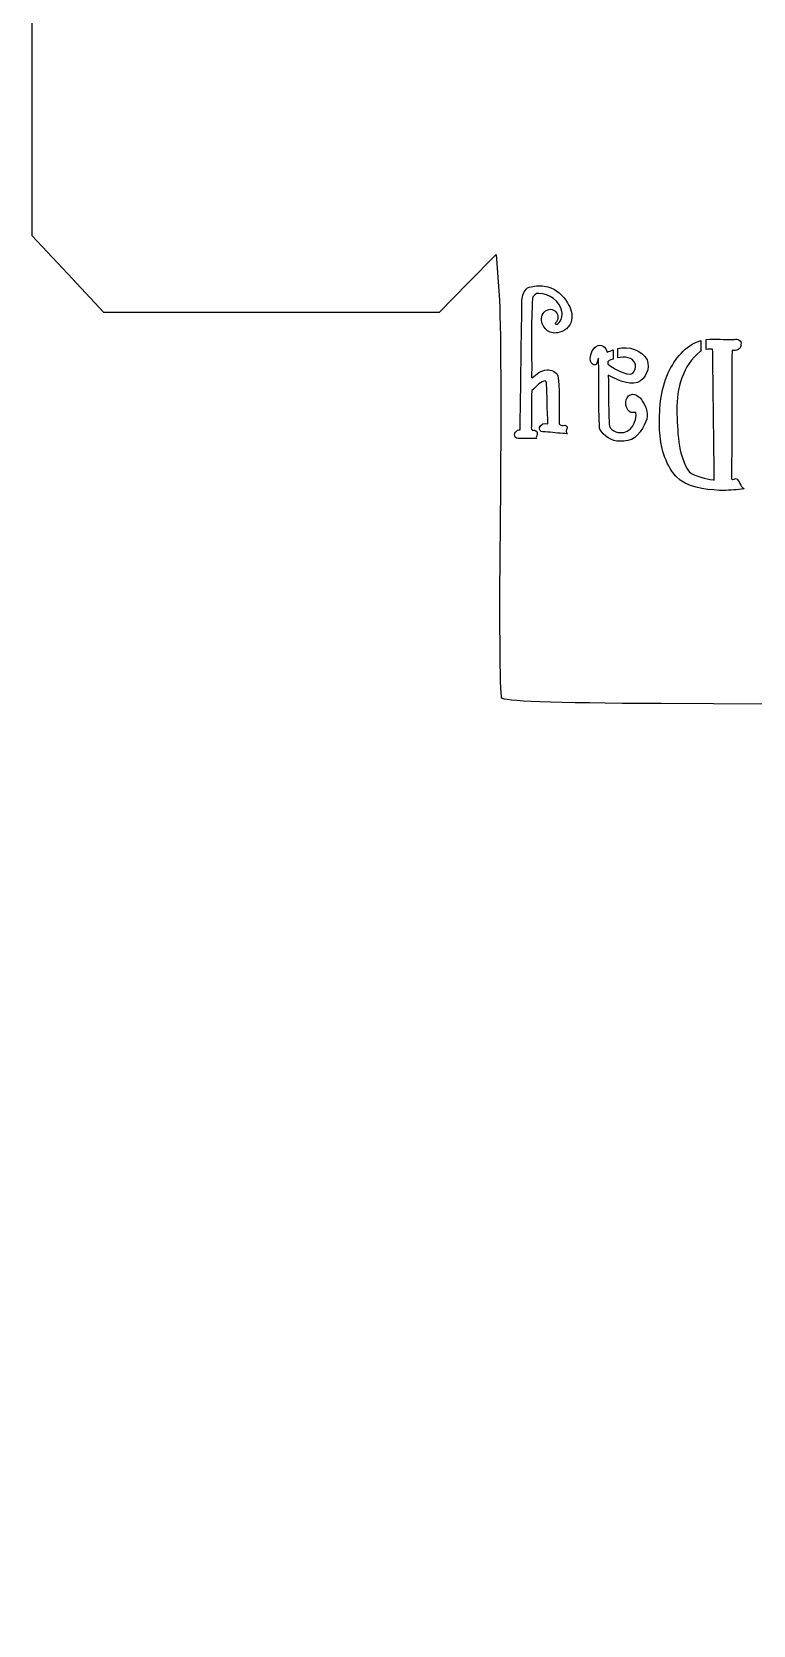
# Model space of a CAD drawing. Header units: centimetres. Extents: x -49.2 to 12.2, y -35.7 to 19.9.
# Drawn here: x -16.62 to -5.33, y -35.65 to -10.72 of the extents above; entities that cross this region are included whole.
import ezdxf

# ---------------------------------------------------------------- set-up
doc = ezdxf.new("R2010")
doc.units = ezdxf.units.CM
doc.header["$MEASUREMENT"] = 0
doc.layers.add('Layer 1', color=7, linetype='Continuous')

msp = doc.modelspace()

# ---------------------------------------------------------------- linework, layer by layer
at = {"layer": 'Layer 1', "color": 254}
msp.add_open_spline([(-4.13865, -35.56264), (-4.22964, -35.50513), (-4.24701, -34.604), (-4.27734, -28.36907), (-4.27734, -28.36907), (-4.27734, -28.36907), (-4.31201, -21.24124), (-4.31201, -21.24124), (-4.31201, -21.24124), (-4.31201, -21.24124), (-6.76703, -21.22823), (-6.76703, -21.22823), (-6.76703, -21.22823), (-8.51962, -21.21894), (-9.23604, -21.19257), (-9.27097, -21.13604), (-9.27097, -21.13604), (-9.29789, -21.09249), (-9.30585, -19.80331), (-9.28867, -18.27119), (-9.28867, -18.27119), (-9.27149, -16.73908), (-9.27877, -15.19768), (-9.30485, -14.84587), (-9.30485, -14.84587), (-9.30485, -14.84587), (-9.35227, -14.2062), (-9.35227, -14.2062), (-9.35227, -14.2062), (-9.35227, -14.2062), (-9.79465, -14.65517), (-9.79465, -14.65517), (-9.79465, -14.65517), (-9.79465, -14.65517), (-10.23703, -15.10413), (-10.23703, -15.10413), (-10.23703, -15.10413), (-10.23703, -15.10413), (-12.86795, -15.10413), (-12.86795, -15.10413), (-12.86795, -15.10413), (-12.86795, -15.10413), (-15.49887, -15.10413), (-15.49887, -15.10413), (-15.49887, -15.10413), (-15.49887, -15.10413), (-16.05989, -14.5045), (-16.05989, -14.5045), (-16.05989, -14.5045), (-16.05989, -14.5045), (-16.62091, -13.90486), (-16.62091, -13.90486), (-16.62091, -13.90486), (-16.62091, -13.90486), (-16.61948, -8.00331), (-16.61948, -8.00331), (-16.61948, -8.00331), (-16.61948, -8.00331), (-16.61804, -2.10177), (-16.61804, -2.10177), (-16.61804, -2.10177), (-16.61804, -2.10177), (-16.08503, -1.49499), (-16.08503, -1.49499), (-16.08503, -1.49499), (-16.08503, -1.49499), (-15.55202, -0.88822), (-15.55202, -0.88822), (-15.55202, -0.88822), (-15.55202, -0.88822), (-12.86636, -0.88822), (-12.86636, -0.88822), (-12.86636, -0.88822), (-12.86636, -0.88822), (-10.1807, -0.88822), (-10.1807, -0.88822), (-10.1807, -0.88822), (-10.1807, -0.88822), (-9.77748, -1.34489), (-9.77748, -1.34489), (-9.77748, -1.34489), (-9.77748, -1.34489), (-9.37427, -1.80157), (-9.37427, -1.80157), (-9.37427, -1.80157), (-9.37427, -1.80157), (-9.3316, -1.54328), (-9.3316, -1.54328), (-9.3316, -1.54328), (-9.30814, -1.40122), (-9.29033, 0.16134), (-9.29203, 1.92907), (-9.29203, 1.92907), (-9.29372, 3.6968), (-9.27135, 5.16693), (-9.24231, 5.19601), (-9.24231, 5.19601), (-9.21327, 5.2251), (-8.09207, 5.2645), (-6.75076, 5.28357), (-6.75076, 5.28357), (-6.75076, 5.28357), (-4.31201, 5.31824), (-4.31201, 5.31824), (-4.31201, 5.31824), (-4.31201, 5.31824), (-4.27734, 12.46087), (-4.27734, 12.46087), (-4.27734, 12.46087), (-4.27734, 12.46087), (-4.24267, 19.6035), (-4.24267, 19.6035), (-4.24267, 19.6035), (-4.24267, 19.6035), (-2.16257, 19.58297), (-2.16257, 19.58297), (-2.16257, 19.58297), (-0.89177, 19.57043), (-0.05538, 19.53537), (-0.01284, 19.49285), (-0.01284, 19.49285), (0.03258, 19.44744), (0.06339, 16.98585), (0.07581, 12.40951), (0.07581, 12.40951), (0.08627, 8.55195), (0.10766, 5.38294), (0.12334, 5.36726), (0.12334, 5.36726), (0.13902, 5.35158), (1.19144, 5.32369), (2.46205, 5.30528), (2.46205, 5.30528), (3.90603, 5.28436), (4.80477, 5.24483), (4.85896, 5.19985), (4.85896, 5.19985), (4.92615, 5.14409), (4.94634, 4.34545), (4.94868, 1.65176), (4.94868, 1.65176), (4.94868, 1.65176), (4.9517, -1.82438), (4.9517, -1.82438), (4.9517, -1.82438), (4.9517, -1.82438), (5.34742, -1.38954), (5.34742, -1.38954), (5.34742, -1.38954), (5.56507, -1.15038), (5.8281, -0.93194), (5.93194, -0.90412), (5.93194, -0.90412), (6.03578, -0.8763), (7.25869, -0.86915), (8.64953, -0.88822), (8.64953, -0.88822), (8.64953, -0.88822), (11.17832, -0.92289), (11.17832, -0.92289), (11.17832, -0.92289), (11.17832, -0.92289), (11.70265, -1.50299), (11.70265, -1.50299), (11.70265, -1.50299), (11.70265, -1.50299), (12.22698, -2.08309), (12.22698, -2.08309), (12.22698, -2.08309), (12.22698, -2.08309), (12.22698, -7.98721), (12.22698, -7.98721), (12.22698, -7.98721), (12.22698, -7.98721), (12.22698, -13.89133), (12.22698, -13.89133), (12.22698, -13.89133), (12.22698, -13.89133), (11.69612, -14.49773), (11.69612, -14.49773), (11.69612, -14.49773), (11.69612, -14.49773), (11.16525, -15.10413), (11.16525, -15.10413), (11.16525, -15.10413), (11.16525, -15.10413), (8.48997, -15.10413), (8.48997, -15.10413), (8.48997, -15.10413), (8.48997, -15.10413), (5.81468, -15.10413), (5.81468, -15.10413), (5.81468, -15.10413), (5.81468, -15.10413), (5.38207, -14.64067), (5.38207, -14.64067), (5.38207, -14.64067), (5.38207, -14.64067), (4.94945, -14.17721), (4.94945, -14.17721), (4.94945, -14.17721), (4.94945, -14.17721), (4.93022, -17.65148), (4.93022, -17.65148), (4.93022, -17.65148), (4.91965, -19.56233), (4.89264, -21.14408), (4.87022, -21.16647), (4.87022, -21.16647), (4.8099, -21.22673), (3.381, -21.27549), (1.66907, -21.27571), (1.66907, -21.27571), (1.66907, -21.27571), (0.1608, -21.27591), (0.1608, -21.27591), (0.1608, -21.27591), (0.1608, -21.27591), (0.1608, -28.38143), (0.1608, -28.38143), (0.1608, -28.38143), (0.1608, -35.33547), (0.15794, -35.48847), (0.02666, -35.55873), (0.02666, -35.55873), (-0.14546, -35.65085), (-3.99338, -35.65446), (-4.13865, -35.56264)], degree=3, knots=[0, 0, 0, 0, 0.01724138, 0.01724138, 0.01724138, 0.01724138, 0.03448276, 0.03448276, 0.03448276, 0.03448276, 0.05172414, 0.05172414, 0.05172414, 0.05172414, 0.06896552, 0.06896552, 0.06896552, 0.06896552, 0.0862069, 0.0862069, 0.0862069, 0.0862069, 0.10344828, 0.10344828, 0.10344828, 0.10344828, 0.12068966, 0.12068966, 0.12068966, 0.12068966, 0.13793103, 0.13793103, 0.13793103, 0.13793103, 0.15517241, 0.15517241, 0.15517241, 0.15517241, 0.17241379, 0.17241379, 0.17241379, 0.17241379, 0.18965517, 0.18965517, 0.18965517, 0.18965517, 0.20689655, 0.20689655, 0.20689655, 0.20689655, 0.22413793, 0.22413793, 0.22413793, 0.22413793, 0.24137931, 0.24137931, 0.24137931, 0.24137931, 0.25862069, 0.25862069, 0.25862069, 0.25862069, 0.27586207, 0.27586207, 0.27586207, 0.27586207, 0.29310345, 0.29310345, 0.29310345, 0.29310345, 0.31034483, 0.31034483, 0.31034483, 0.31034483, 0.32758621, 0.32758621, 0.32758621, 0.32758621, 0.34482759, 0.34482759, 0.34482759, 0.34482759, 0.36206897, 0.36206897, 0.36206897, 0.36206897, 0.37931034, 0.37931034, 0.37931034, 0.37931034, 0.39655172, 0.39655172, 0.39655172, 0.39655172, 0.4137931, 0.4137931, 0.4137931, 0.4137931, 0.43103448, 0.43103448, 0.43103448, 0.43103448, 0.44827586, 0.44827586, 0.44827586, 0.44827586, 0.46551724, 0.46551724, 0.46551724, 0.46551724, 0.48275862, 0.48275862, 0.48275862, 0.48275862, 0.5, 0.5, 0.5, 0.5, 0.51724138, 0.51724138, 0.51724138, 0.51724138, 0.53448276, 0.53448276, 0.53448276, 0.53448276, 0.55172414, 0.55172414, 0.55172414, 0.55172414, 0.56896552, 0.56896552, 0.56896552, 0.56896552, 0.5862069, 0.5862069, 0.5862069, 0.5862069, 0.60344828, 0.60344828, 0.60344828, 0.60344828, 0.62068966, 0.62068966, 0.62068966, 0.62068966, 0.63793103, 0.63793103, 0.63793103, 0.63793103, 0.65517241, 0.65517241, 0.65517241, 0.65517241, 0.67241379, 0.67241379, 0.67241379, 0.67241379, 0.68965517, 0.68965517, 0.68965517, 0.68965517, 0.70689655, 0.70689655, 0.70689655, 0.70689655, 0.72413793, 0.72413793, 0.72413793, 0.72413793, 0.74137931, 0.74137931, 0.74137931, 0.74137931, 0.75862069, 0.75862069, 0.75862069, 0.75862069, 0.77586207, 0.77586207, 0.77586207, 0.77586207, 0.79310345, 0.79310345, 0.79310345, 0.79310345, 0.81034483, 0.81034483, 0.81034483, 0.81034483, 0.82758621, 0.82758621, 0.82758621, 0.82758621, 0.84482759, 0.84482759, 0.84482759, 0.84482759, 0.86206897, 0.86206897, 0.86206897, 0.86206897, 0.87931034, 0.87931034, 0.87931034, 0.87931034, 0.89655172, 0.89655172, 0.89655172, 0.89655172, 0.9137931, 0.9137931, 0.9137931, 0.9137931, 0.93103448, 0.93103448, 0.93103448, 0.93103448, 0.94827586, 0.94827586, 0.94827586, 0.94827586, 0.96551724, 0.96551724, 0.96551724, 0.96551724, 1, 1, 1, 1], dxfattribs=at)
at = {"layer": 'Layer 1'}
for points, knots in [([(-8.72359, -17.06355), (-8.70923, -17.03449), (-8.70018, -16.99448), (-8.72446, -16.96799), (-8.72446, -16.96799), (-8.75615, -16.94373), (-8.74532, -16.95769), (-8.78157, -16.95654), (-8.78157, -16.95654), (-8.81608, -16.93908), (-8.7966, -16.8957), (-8.79991, -16.86578), (-8.79991, -16.86578), (-8.79838, -16.72268), (-8.79778, -16.57956), (-8.79998, -16.43648), (-8.79998, -16.43648), (-8.79941, -16.40145), (-8.79708, -16.36633), (-8.79065, -16.33184), (-8.79065, -16.33184), (-8.73336, -16.27784), (-8.68251, -16.20992), (-8.60458, -16.18489), (-8.60458, -16.18489), (-8.5735, -16.1691), (-8.55997, -16.21136), (-8.56199, -16.2353), (-8.56199, -16.2353), (-8.56255, -16.26989), (-8.557, -16.30458), (-8.55694, -16.33933), (-8.55694, -16.33933), (-8.55354, -16.44778), (-8.55797, -16.55653), (-8.54787, -16.66471), (-8.54787, -16.66471), (-8.5457, -16.72758), (-8.54352, -16.79045), (-8.54135, -16.85332), (-8.54135, -16.85332), (-8.59093, -16.83434), (-8.65996, -16.85806), (-8.67151, -16.91406), (-8.67151, -16.91406), (-8.68036, -16.94427), (-8.65818, -16.98396), (-8.62353, -16.97689), (-8.62353, -16.97689), (-8.51879, -16.98469), (-8.41447, -16.99728), (-8.30967, -17.00427), (-8.30967, -17.00427), (-8.2841, -17.0065), (-8.25855, -17.00881), (-8.233, -17.01126), (-8.233, -17.01126), (-8.26378, -16.99286), (-8.26057, -16.94648), (-8.23814, -16.9227), (-8.23814, -16.9227), (-8.22701, -16.88801), (-8.27468, -16.86659), (-8.30203, -16.88025), (-8.30203, -16.88025), (-8.33196, -16.88874), (-8.3722, -16.86554), (-8.36726, -16.83151), (-8.36726, -16.83151), (-8.36754, -16.79023), (-8.35845, -16.7489), (-8.36532, -16.70775), (-8.36532, -16.70775), (-8.37211, -16.50602), (-8.35572, -16.30289), (-8.38557, -16.10241), (-8.38557, -16.10241), (-8.41206, -16.03688), (-8.48843, -16.00493), (-8.55569, -16.01177), (-8.55569, -16.01177), (-8.647, -16.01705), (-8.7249, -16.07407), (-8.78829, -16.13554), (-8.78829, -16.13554), (-8.81046, -16.12806), (-8.79109, -16.0883), (-8.79638, -16.06878), (-8.79638, -16.06878), (-8.79219, -15.67709), (-8.80994, -15.28475), (-8.78223, -14.89362), (-8.78223, -14.89362), (-8.77501, -14.84792), (-8.73182, -14.80662), (-8.68369, -14.81404), (-8.68369, -14.81404), (-8.51821, -14.81091), (-8.35566, -14.93354), (-8.32336, -15.09767), (-8.32336, -15.09767), (-8.31208, -15.1636), (-8.32682, -15.24059), (-8.3818, -15.28372), (-8.3818, -15.28372), (-8.39452, -15.29953), (-8.44647, -15.30161), (-8.42188, -15.27304), (-8.42188, -15.27304), (-8.40074, -15.25112), (-8.38504, -15.223), (-8.38579, -15.19183), (-8.38579, -15.19183), (-8.3831, -15.12899), (-8.43213, -15.06216), (-8.49822, -15.06151), (-8.49822, -15.06151), (-8.57659, -15.06084), (-8.6402, -15.13492), (-8.64311, -15.21042), (-8.64311, -15.21042), (-8.64553, -15.27567), (-8.61165, -15.33816), (-8.56514, -15.38204), (-8.56514, -15.38204), (-8.51857, -15.42348), (-8.45241, -15.44191), (-8.3913, -15.42867), (-8.3913, -15.42867), (-8.28718, -15.41819), (-8.19113, -15.33829), (-8.17168, -15.2338), (-8.17168, -15.2338), (-8.15045, -15.13826), (-8.18404, -15.03988), (-8.23492, -14.95939), (-8.23492, -14.95939), (-8.30382, -14.84427), (-8.41112, -14.74758), (-8.54207, -14.7108), (-8.54207, -14.7108), (-8.6186, -14.68806), (-8.70116, -14.68652), (-8.77845, -14.70637), (-8.77845, -14.70637), (-8.81491, -14.70999), (-8.85532, -14.71539), (-8.88073, -14.74489), (-8.88073, -14.74489), (-8.93526, -14.79655), (-8.94844, -14.87545), (-8.95076, -14.94723), (-8.95076, -14.94723), (-8.95506, -15.0592), (-8.94334, -15.17141), (-8.95343, -15.28322), (-8.95343, -15.28322), (-8.96179, -15.83765), (-8.96588, -16.39214), (-8.97736, -16.94651), (-8.97736, -16.94651), (-9.03493, -16.94047), (-9.08487, -17.01267), (-9.05392, -17.06326), (-9.05392, -17.06326), (-9.02763, -17.09091), (-8.9868, -17.08006), (-8.95308, -17.08217), (-8.95308, -17.08217), (-8.86041, -17.08278), (-8.81982, -17.08129), (-8.72715, -17.08204), (-8.72715, -17.08204), (-8.71554, -17.08629), (-8.72478, -17.06971), (-8.72359, -17.06355)], [0, 0, 0, 0, 0.02222222, 0.02222222, 0.02222222, 0.02222222, 0.04444444, 0.04444444, 0.04444444, 0.04444444, 0.06666667, 0.06666667, 0.06666667, 0.06666667, 0.08888889, 0.08888889, 0.08888889, 0.08888889, 0.11111111, 0.11111111, 0.11111111, 0.11111111, 0.13333333, 0.13333333, 0.13333333, 0.13333333, 0.15555556, 0.15555556, 0.15555556, 0.15555556, 0.17777778, 0.17777778, 0.17777778, 0.17777778, 0.2, 0.2, 0.2, 0.2, 0.22222222, 0.22222222, 0.22222222, 0.22222222, 0.24444444, 0.24444444, 0.24444444, 0.24444444, 0.26666667, 0.26666667, 0.26666667, 0.26666667, 0.28888889, 0.28888889, 0.28888889, 0.28888889, 0.31111111, 0.31111111, 0.31111111, 0.31111111, 0.33333333, 0.33333333, 0.33333333, 0.33333333, 0.35555556, 0.35555556, 0.35555556, 0.35555556, 0.37777778, 0.37777778, 0.37777778, 0.37777778, 0.4, 0.4, 0.4, 0.4, 0.42222222, 0.42222222, 0.42222222, 0.42222222, 0.44444444, 0.44444444, 0.44444444, 0.44444444, 0.46666667, 0.46666667, 0.46666667, 0.46666667, 0.48888889, 0.48888889, 0.48888889, 0.48888889, 0.51111111, 0.51111111, 0.51111111, 0.51111111, 0.53333333, 0.53333333, 0.53333333, 0.53333333, 0.55555556, 0.55555556, 0.55555556, 0.55555556, 0.57777778, 0.57777778, 0.57777778, 0.57777778, 0.6, 0.6, 0.6, 0.6, 0.62222222, 0.62222222, 0.62222222, 0.62222222, 0.64444444, 0.64444444, 0.64444444, 0.64444444, 0.66666667, 0.66666667, 0.66666667, 0.66666667, 0.68888889, 0.68888889, 0.68888889, 0.68888889, 0.71111111, 0.71111111, 0.71111111, 0.71111111, 0.73333333, 0.73333333, 0.73333333, 0.73333333, 0.75555556, 0.75555556, 0.75555556, 0.75555556, 0.77777778, 0.77777778, 0.77777778, 0.77777778, 0.8, 0.8, 0.8, 0.8, 0.82222222, 0.82222222, 0.82222222, 0.82222222, 0.84444444, 0.84444444, 0.84444444, 0.84444444, 0.86666667, 0.86666667, 0.86666667, 0.86666667, 0.88888889, 0.88888889, 0.88888889, 0.88888889, 0.91111111, 0.91111111, 0.91111111, 0.91111111, 0.93333333, 0.93333333, 0.93333333, 0.93333333, 0.95555556, 0.95555556, 0.95555556, 0.95555556, 1, 1, 1, 1]), ([(-7.41025, -17.12644), (-7.40124, -17.1263), (-7.3923, -17.1258), (-7.38326, -17.12491), (-7.38326, -17.12491), (-7.37281, -17.12559), (-7.36232, -17.12571), (-7.35185, -17.12528), (-7.35185, -17.12528), (-7.17945, -17.12329), (-7.06472, -16.96679), (-7.00831, -16.8203), (-7.00831, -16.8203), (-6.96326, -16.71309), (-6.99229, -16.59184), (-7.06113, -16.50218), (-7.06113, -16.50218), (-7.09743, -16.42722), (-7.20283, -16.3489), (-7.27891, -16.41758), (-7.27891, -16.41758), (-7.34418, -16.48353), (-7.33352, -16.61344), (-7.25966, -16.66767), (-7.25966, -16.66767), (-7.23134, -16.68963), (-7.18528, -16.67221), (-7.16293, -16.67508), (-7.16293, -16.67508), (-7.1403, -16.82151), (-7.24829, -17.00798), (-7.41384, -16.99112), (-7.41384, -16.99112), (-7.50395, -16.99305), (-7.59952, -16.92307), (-7.58261, -16.82356), (-7.58261, -16.82356), (-7.59733, -16.57933), (-7.58914, -16.33451), (-7.59732, -16.09007), (-7.59732, -16.09007), (-7.46078, -16.16896), (-7.29902, -16.2474), (-7.13789, -16.20855), (-7.13789, -16.20855), (-7.00892, -16.1522), (-6.93836, -15.98289), (-6.98849, -15.85251), (-6.98849, -15.85251), (-7.07645, -15.69616), (-7.27678, -15.6333), (-7.4476, -15.67453), (-7.4476, -15.67453), (-7.4476, -15.67453), (-7.44931, -15.82051), (-7.44931, -15.82051), (-7.44931, -15.82051), (-7.34566, -15.79907), (-7.2093, -15.80942), (-7.16961, -15.91877), (-7.16961, -15.91877), (-7.16922, -15.97626), (-7.17912, -16.07639), (-7.25609, -16.0778), (-7.25609, -16.0778), (-7.38611, -16.06553), (-7.50478, -15.99195), (-7.60527, -15.917), (-7.60527, -15.917), (-7.61199, -15.86794), (-7.56417, -15.85424), (-7.52236, -15.8422), (-7.52236, -15.8422), (-7.52236, -15.8422), (-7.52066, -15.69622), (-7.52066, -15.69622), (-7.52066, -15.69622), (-7.55312, -15.70736), (-7.58513, -15.72204), (-7.61495, -15.73319), (-7.61495, -15.73319), (-7.62364, -15.65785), (-7.71242, -15.58703), (-7.78238, -15.64067), (-7.78238, -15.64067), (-7.85066, -15.69039), (-7.89181, -15.78726), (-7.87485, -15.86876), (-7.87485, -15.86876), (-7.8693, -15.91516), (-7.80367, -15.96651), (-7.77699, -15.90649), (-7.77699, -15.90649), (-7.76419, -15.88121), (-7.76312, -15.85218), (-7.74872, -15.82735), (-7.74872, -15.82735), (-7.74186, -16.19347), (-7.74966, -16.56141), (-7.73348, -16.9264), (-7.73348, -16.9264), (-7.67507, -17.04899), (-7.54545, -17.12862), (-7.41025, -17.12644)], [0, 0, 0, 0, 0.03703704, 0.03703704, 0.03703704, 0.03703704, 0.07407407, 0.07407407, 0.07407407, 0.07407407, 0.11111111, 0.11111111, 0.11111111, 0.11111111, 0.14814815, 0.14814815, 0.14814815, 0.14814815, 0.18518519, 0.18518519, 0.18518519, 0.18518519, 0.22222222, 0.22222222, 0.22222222, 0.22222222, 0.25925926, 0.25925926, 0.25925926, 0.25925926, 0.2962963, 0.2962963, 0.2962963, 0.2962963, 0.33333333, 0.33333333, 0.33333333, 0.33333333, 0.37037037, 0.37037037, 0.37037037, 0.37037037, 0.40740741, 0.40740741, 0.40740741, 0.40740741, 0.44444444, 0.44444444, 0.44444444, 0.44444444, 0.48148148, 0.48148148, 0.48148148, 0.48148148, 0.51851852, 0.51851852, 0.51851852, 0.51851852, 0.55555556, 0.55555556, 0.55555556, 0.55555556, 0.59259259, 0.59259259, 0.59259259, 0.59259259, 0.62962963, 0.62962963, 0.62962963, 0.62962963, 0.66666667, 0.66666667, 0.66666667, 0.66666667, 0.7037037, 0.7037037, 0.7037037, 0.7037037, 0.74074074, 0.74074074, 0.74074074, 0.74074074, 0.77777778, 0.77777778, 0.77777778, 0.77777778, 0.81481481, 0.81481481, 0.81481481, 0.81481481, 0.85185185, 0.85185185, 0.85185185, 0.85185185, 0.88888889, 0.88888889, 0.88888889, 0.88888889, 0.92592593, 0.92592593, 0.92592593, 0.92592593, 1, 1, 1, 1]), ([(-5.82551, -17.89636), (-5.81617, -17.89647), (-5.80662, -17.89641), (-5.79728, -17.89626), (-5.79728, -17.89626), (-5.68738, -17.89568), (-5.57799, -17.88437), (-5.46877, -17.87318), (-5.46877, -17.87318), (-5.5392, -17.83713), (-5.5289, -17.73335), (-5.60447, -17.70744), (-5.60447, -17.70744), (-5.62976, -17.72736), (-5.68252, -17.74014), (-5.66982, -17.68973), (-5.66982, -17.68973), (-5.65604, -17.02819), (-5.66977, -16.36547), (-5.65876, -15.70351), (-5.65876, -15.70351), (-5.59659, -15.71758), (-5.51351, -15.69029), (-5.52052, -15.61436), (-5.52052, -15.61436), (-5.49616, -15.55143), (-5.576, -15.51937), (-5.6277, -15.53451), (-5.6277, -15.53451), (-5.7715, -15.54227), (-5.91847, -15.51647), (-6.06189, -15.53508), (-6.06189, -15.53508), (-6.06189, -15.53508), (-6.06368, -15.68879), (-6.06368, -15.68879), (-6.06368, -15.68879), (-6.03037, -15.68382), (-5.99624, -15.6844), (-5.96641, -15.68689), (-5.96641, -15.68689), (-5.94843, -15.79872), (-5.96642, -15.92124), (-5.95747, -16.03658), (-5.95747, -16.03658), (-5.95036, -16.60268), (-5.94318, -17.16872), (-5.93607, -17.73483), (-5.93607, -17.73483), (-5.93607, -17.73483), (-5.94994, -17.73249), (-5.94994, -17.73249), (-5.94994, -17.73249), (-5.94994, -17.73249), (-5.95037, -17.73249), (-5.95037, -17.73249), (-5.95037, -17.73249), (-6.08038, -17.7088), (-6.21611, -17.68405), (-6.32714, -17.6117), (-6.32714, -17.6117), (-6.51975, -17.327), (-6.50637, -16.96719), (-6.52459, -16.63706), (-6.52459, -16.63706), (-6.52445, -16.30334), (-6.43323, -15.93381), (-6.15526, -15.72289), (-6.15526, -15.72289), (-6.15341, -15.72158), (-6.15148, -15.72028), (-6.14957, -15.71905), (-6.14957, -15.71905), (-6.14957, -15.71905), (-6.14762, -15.55231), (-6.14762, -15.55231), (-6.14762, -15.55231), (-6.1511, -15.55329), (-6.1546, -15.55419), (-6.15808, -15.55523), (-6.15808, -15.55523), (-6.39463, -15.62478), (-6.55301, -15.84289), (-6.65845, -16.05444), (-6.65845, -16.05444), (-6.78479, -16.33287), (-6.80211, -16.64743), (-6.79483, -16.95005), (-6.79483, -16.95005), (-6.77713, -17.20622), (-6.71324, -17.47636), (-6.54016, -17.67261), (-6.54016, -17.67261), (-6.36537, -17.85816), (-6.0928, -17.87786), (-5.85329, -17.8956), (-5.85329, -17.8956), (-5.84395, -17.89598), (-5.83484, -17.89626), (-5.82551, -17.89636)], [0, 0, 0, 0, 0.03846154, 0.03846154, 0.03846154, 0.03846154, 0.07692308, 0.07692308, 0.07692308, 0.07692308, 0.11538462, 0.11538462, 0.11538462, 0.11538462, 0.15384615, 0.15384615, 0.15384615, 0.15384615, 0.19230769, 0.19230769, 0.19230769, 0.19230769, 0.23076923, 0.23076923, 0.23076923, 0.23076923, 0.26923077, 0.26923077, 0.26923077, 0.26923077, 0.30769231, 0.30769231, 0.30769231, 0.30769231, 0.34615385, 0.34615385, 0.34615385, 0.34615385, 0.38461538, 0.38461538, 0.38461538, 0.38461538, 0.42307692, 0.42307692, 0.42307692, 0.42307692, 0.46153846, 0.46153846, 0.46153846, 0.46153846, 0.5, 0.5, 0.5, 0.5, 0.53846154, 0.53846154, 0.53846154, 0.53846154, 0.57692308, 0.57692308, 0.57692308, 0.57692308, 0.61538462, 0.61538462, 0.61538462, 0.61538462, 0.65384615, 0.65384615, 0.65384615, 0.65384615, 0.69230769, 0.69230769, 0.69230769, 0.69230769, 0.73076923, 0.73076923, 0.73076923, 0.73076923, 0.76923077, 0.76923077, 0.76923077, 0.76923077, 0.80769231, 0.80769231, 0.80769231, 0.80769231, 0.84615385, 0.84615385, 0.84615385, 0.84615385, 0.88461538, 0.88461538, 0.88461538, 0.88461538, 0.92307692, 0.92307692, 0.92307692, 0.92307692, 1, 1, 1, 1])]:
    msp.add_open_spline(points, degree=3, knots=knots, dxfattribs=at)

doc.saveas('drawing.dxf')
